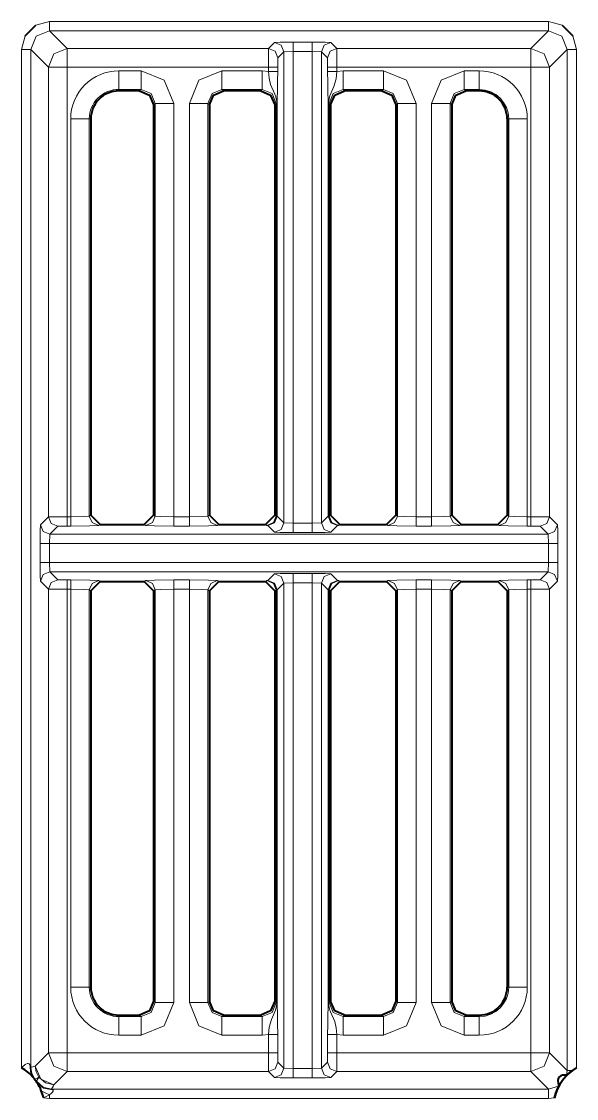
# Model space of a CAD drawing. Header units: millimetres. Extents: x 0 to 2941, y -405 to 1422.
# Drawn here: x 484.1 to 513.9, y 776.2 to 833.9 of the extents above; entities that cross this region are included whole.
import ezdxf

# ---------------------------------------------------------------- set-up
doc = ezdxf.new("R2010")
doc.units = ezdxf.units.MM
doc.layers.add('FINE', color=9, linetype='Continuous')
doc.layers.add('OUTLINE', color=7, linetype='Continuous')

msp = doc.modelspace()

# ---------------------------------------------------------------- linework, layer by layer
at = {"layer": 'FINE', "lineweight": 9}
for p, q in [((485.579, 833.927), (484.852, 833.739)), ((512.354, 833.927), (485.579, 833.927)), ((513.081, 833.739), (512.354, 833.927)), ((484.268, 833.155), (484.08, 832.428)), ((486.523, 832.484), (485.579, 833.427)), ((485.579, 833.427), (512.354, 833.427)), ((512.354, 833.427), (511.41, 832.484)), ((484.08, 832.428), (484.08, 777.848)), ((484.579, 777.859), (484.579, 832.428)), ((497.336, 832.484), (486.523, 832.484)), ((497.651, 832.799), (497.336, 832.484)), ((511.41, 832.484), (500.991, 832.484)), ((497.823, 831.484), (497.835, 831.984)), ((497.835, 831.984), (498.151, 832.299)), ((498.151, 832.299), (498.651, 832.325)), ((498.151, 807.058), (498.151, 832.299)), ((498.651, 832.325), (498.651, 807.032)), ((498.651, 832.325), (499.676, 832.325)), ((499.676, 832.325), (500.176, 832.299)), ((499.676, 807.032), (499.676, 832.325)), ((500.176, 832.299), (500.491, 831.984)), ((500.176, 832.299), (500.176, 807.058)), ((500.491, 831.984), (500.504, 831.484)), ((490.496, 831.288), (489.299, 831.288)), ((496.996, 831.288), (494.831, 831.288)), ((497.323, 831.258), (496.996, 831.288)), ((497.323, 831.484), (497.323, 831.258)), ((497.823, 831.258), (497.823, 831.484)), ((500.504, 831.484), (500.504, 831.258)), ((501.004, 831.484), (511.41, 831.484)), ((501.004, 831.258), (501.004, 831.484)), ((508.635, 831.288), (507.831, 831.288)), ((511.41, 831.484), (511.41, 807.386)), ((512.41, 807.373), (512.41, 831.484)), ((489.299, 830.208), (489.299, 830.29)), ((489.299, 830.29), (490.496, 830.29)), ((490.496, 830.29), (490.415, 830.208)), ((494.913, 830.208), (494.831, 830.29)), ((501.412, 830.208), (501.331, 830.29)), ((501.331, 830.29), (503.496, 830.29)), ((503.496, 830.29), (503.415, 830.208)), ((508.635, 830.29), (508.635, 830.208)), ((492.244, 807.386), (492.244, 829.541)), ((493.084, 829.541), (493.084, 807.386)), ((494.082, 829.541), (494.163, 829.459)), ((494.082, 807.423), (494.082, 829.541)), ((497.664, 829.459), (497.745, 829.541)), ((497.777, 829.541), (497.777, 807.415)), ((497.794, 807.415), (497.794, 829.541)), ((500.534, 829.541), (500.534, 807.415)), ((500.55, 807.415), (500.55, 829.541)), ((500.582, 829.541), (500.663, 829.459)), ((500.582, 807.423), (500.582, 829.541)), ((506.084, 829.541), (506.084, 807.386)), ((507.082, 829.541), (507.164, 829.459)), ((510.135, 828.708), (510.216, 828.708)), ((510.216, 828.708), (510.216, 807.423)), ((511.215, 807.386), (511.215, 828.708)), ((485.523, 807.373), (485.103, 806.953)), ((487.799, 807.464), (487.717, 807.423)), ((493.084, 807.386), (492.244, 807.386)), ((494.163, 807.464), (494.082, 807.423)), ((497.745, 807.423), (497.664, 807.464)), ((497.777, 807.415), (497.745, 807.423)), ((498.151, 807.058), (497.794, 807.415)), ((498.651, 807.032), (498.151, 807.058)), ((499.676, 807.032), (498.651, 807.032)), ((500.176, 807.058), (499.676, 807.032)), ((500.534, 807.415), (500.176, 807.058)), ((500.582, 807.423), (500.55, 807.415)), ((500.663, 807.464), (500.582, 807.423)), ((504.245, 807.423), (504.164, 807.464)), ((506.084, 807.386), (505.244, 807.386)), ((510.216, 807.423), (510.135, 807.464)), ((511.41, 807.386), (511.215, 807.386)), ((512.83, 806.953), (512.41, 807.373)), ((485.578, 805.953), (485.603, 806.453)), ((485.603, 806.453), (486.023, 806.873)), ((485.603, 806.453), (512.33, 806.453)), ((486.023, 806.873), (486.523, 806.886)), ((486.523, 806.886), (486.719, 806.886)), ((488.216, 806.923), (488.298, 806.964)), ((490.663, 806.964), (490.746, 806.923)), ((492.244, 806.886), (493.084, 806.886)), ((494.581, 806.923), (494.664, 806.964)), ((497.164, 806.964), (497.245, 806.923)), ((497.245, 806.923), (497.294, 806.915)), ((498.651, 806.533), (499.676, 806.533)), ((500.676, 806.558), (501.033, 806.915)), ((501.033, 806.915), (501.081, 806.923)), ((501.081, 806.923), (501.164, 806.964)), ((503.664, 806.964), (503.746, 806.923)), ((507.581, 806.923), (507.664, 806.964)), ((509.635, 806.964), (509.717, 806.923)), ((511.215, 806.886), (511.41, 806.886)), ((511.41, 806.886), (511.91, 806.873)), ((511.91, 806.873), (512.33, 806.453)), ((512.33, 806.453), (512.356, 805.953)), ((485.078, 805.953), (485.078, 804.927)), ((512.356, 805.953), (485.578, 805.953)), ((485.578, 804.927), (485.578, 805.953)), ((512.356, 805.953), (512.356, 804.927)), ((512.855, 804.927), (512.855, 805.953)), ((485.578, 804.927), (512.356, 804.927)), ((485.603, 804.428), (485.578, 804.927)), ((512.356, 804.927), (512.33, 804.428)), ((512.33, 804.428), (485.603, 804.428)), ((486.023, 804.008), (485.603, 804.428)), ((497.651, 804.323), (497.294, 803.966)), ((499.676, 804.348), (498.651, 804.348)), ((501.033, 803.966), (500.676, 804.323)), ((512.33, 804.428), (511.91, 804.008)), ((485.103, 803.928), (485.523, 803.508)), ((486.523, 803.995), (486.023, 804.008)), ((486.719, 803.995), (486.523, 803.995)), ((488.298, 803.917), (488.216, 803.958)), ((490.746, 803.958), (490.663, 803.917)), ((493.084, 803.995), (492.244, 803.995)), ((497.245, 803.958), (497.164, 803.917)), ((497.294, 803.966), (497.245, 803.958)), ((497.794, 803.466), (498.151, 803.823)), ((498.151, 803.823), (498.651, 803.849)), ((498.151, 777.831), (498.151, 803.823)), ((498.651, 803.849), (498.651, 777.806)), ((498.651, 803.849), (499.676, 803.849)), ((499.676, 777.806), (499.676, 803.849)), ((499.676, 803.849), (500.176, 803.823)), ((500.176, 803.823), (500.176, 777.831)), ((500.176, 803.823), (500.534, 803.466)), ((501.081, 803.958), (501.033, 803.966)), ((501.164, 803.917), (501.081, 803.958)), ((503.746, 803.958), (503.664, 803.917)), ((506.084, 803.995), (505.244, 803.995)), ((507.664, 803.917), (507.581, 803.958)), ((509.717, 803.958), (509.635, 803.917)), ((511.91, 804.008), (511.41, 803.995)), ((512.41, 803.508), (512.83, 803.928)), ((485.523, 803.508), (485.523, 778.647)), ((487.717, 803.458), (487.799, 803.417)), ((492.244, 781.34), (492.244, 803.495)), ((492.244, 803.495), (493.084, 803.495)), ((493.084, 803.495), (493.084, 781.34)), ((494.082, 803.458), (494.163, 803.417)), ((497.664, 803.417), (497.745, 803.458)), ((497.745, 803.458), (497.777, 803.466)), ((497.745, 803.458), (497.745, 781.34)), ((497.794, 781.34), (497.794, 803.466)), ((500.534, 803.466), (500.534, 781.34)), ((500.55, 781.34), (500.55, 803.466)), ((500.55, 803.466), (500.582, 803.458)), ((504.164, 803.417), (504.245, 803.458)), ((504.245, 803.458), (504.245, 781.34)), ((505.244, 803.495), (506.084, 803.495)), ((506.084, 803.495), (506.084, 781.34)), ((507.082, 781.34), (507.082, 803.458)), ((507.082, 803.458), (507.164, 803.417)), ((510.135, 803.417), (510.216, 803.458)), ((510.216, 803.458), (510.216, 782.172)), ((511.215, 803.495), (511.41, 803.495)), ((511.215, 782.172), (511.215, 803.495)), ((512.41, 778.647), (512.41, 803.508)), ((510.216, 782.172), (510.135, 782.172)), ((491.245, 781.34), (491.164, 781.421)), ((497.745, 781.34), (497.664, 781.421)), ((504.245, 781.34), (504.164, 781.421)), ((507.164, 781.421), (507.082, 781.34)), ((489.299, 780.591), (489.299, 780.672)), ((490.496, 780.591), (489.299, 780.591)), ((490.415, 780.672), (490.496, 780.591)), ((494.831, 780.591), (494.913, 780.672)), ((496.996, 780.591), (494.831, 780.591)), ((496.915, 780.672), (496.996, 780.591)), ((501.331, 780.591), (501.412, 780.672)), ((503.496, 780.591), (501.331, 780.591)), ((503.415, 780.672), (503.496, 780.591)), ((494.831, 779.592), (496.996, 779.592)), ((496.996, 779.592), (497.323, 779.623)), ((497.823, 778.647), (497.823, 779.623)), ((500.504, 779.623), (500.504, 778.647)), ((501.004, 778.647), (501.004, 779.623)), ((501.004, 779.623), (501.331, 779.592)), ((507.831, 779.592), (508.635, 779.592)), ((485.523, 778.647), (484.817, 777.94)), ((497.835, 778.147), (497.823, 778.647)), ((498.151, 777.831), (497.835, 778.147)), ((500.491, 778.147), (500.176, 777.831)), ((500.504, 778.647), (500.491, 778.147)), ((485.816, 776.94), (486.523, 777.647)), ((486.523, 777.647), (497.336, 777.647)), ((497.336, 777.647), (497.651, 777.332)), ((498.651, 777.806), (498.151, 777.831)), ((499.676, 777.806), (498.651, 777.806)), ((500.176, 777.831), (499.676, 777.806)), ((513.354, 777.703), (513.321, 777.448)), ((498.651, 777.306), (499.676, 777.306)), ((512.893, 776.861), (512.354, 776.703)), ((485.256, 776.239), (485.579, 776.203))]:
    msp.add_line(p, q, dxfattribs=at)
for points in [[(485.579, 833.927), (485.579, 833.578), (485.579, 833.427)], [(512.354, 833.927), (512.354, 833.578), (512.354, 833.427)], [(484.579, 832.428), (484.872, 833.135), (485.579, 833.427)], [(512.354, 833.427), (513.061, 833.135), (513.354, 832.428)], [(513.853, 777.848), (513.853, 832.428), (513.665, 833.155)], [(484.08, 832.428), (484.429, 832.428), (484.579, 832.428)], [(484.579, 832.428), (485.523, 831.484), (485.523, 807.373)], [(486.523, 832.484), (485.816, 832.191), (485.523, 831.484)], [(486.523, 832.484), (486.523, 832.182), (486.523, 831.484)], [(497.336, 832.484), (497.327, 832.182), (497.323, 831.484)], [(497.336, 832.484), (497.689, 832.337), (497.835, 831.984)], [(499.676, 832.824), (498.651, 832.824), (497.953, 832.817), (497.651, 832.799)], [(497.651, 832.799), (498.004, 832.653), (498.151, 832.299)], [(498.651, 832.824), (498.651, 832.674), (498.651, 832.325)], [(499.676, 832.824), (499.676, 832.674), (499.676, 832.325)], [(500.991, 832.484), (500.676, 832.799), (500.374, 832.817), (499.676, 832.824)], [(500.676, 832.799), (500.323, 832.653), (500.176, 832.299)], [(500.991, 832.484), (500.638, 832.337), (500.491, 831.984)], [(501.004, 831.484), (501, 832.182), (500.991, 832.484)], [(511.41, 832.484), (511.41, 832.182), (511.41, 831.484), (512.108, 831.484), (512.41, 831.484)], [(512.41, 831.484), (512.117, 832.191), (511.41, 832.484)], [(512.41, 831.484), (513.354, 832.428), (513.354, 777.703), (512.41, 778.647)], [(513.354, 832.428), (513.504, 832.428), (513.853, 832.428)], [(485.523, 831.484), (485.825, 831.484), (486.523, 831.484)], [(486.523, 807.386), (486.523, 831.484), (497.323, 831.484)], [(489.299, 830.29), (489.299, 830.6), (489.299, 831.288)], [(490.496, 831.288), (490.496, 830.6), (490.496, 830.29)], [(492.244, 829.541), (491.732, 830.777), (490.496, 831.288)], [(494.831, 831.288), (493.595, 830.777), (493.084, 829.541)], [(494.831, 830.29), (494.831, 830.6), (494.831, 831.288)], [(496.996, 830.29), (496.996, 830.6), (496.996, 831.288)], [(497.323, 831.484), (497.672, 831.484), (497.823, 831.484)], [(497.323, 831.258), (497.672, 831.258), (497.823, 831.258)], [(497.323, 831.258), (497.366, 830.894), (497.444, 830.551), (497.669, 830.033), (497.72, 829.896), (497.749, 829.789), (497.772, 829.644), (497.776, 829.573), (497.777, 829.541)], [(497.794, 829.541), (497.794, 829.553), (497.794, 829.581), (497.795, 829.64), (497.797, 829.689), (497.799, 829.763), (497.814, 830.257), (497.82, 830.728), (497.823, 831.258)], [(501.004, 831.484), (500.655, 831.484), (500.504, 831.484)], [(501.004, 831.258), (500.655, 831.258), (500.504, 831.258)], [(500.504, 831.258), (500.507, 830.666), (500.517, 830.118), (500.53, 829.71), (500.533, 829.602), (500.533, 829.568), (500.534, 829.541)], [(500.55, 829.541), (500.552, 829.611), (500.561, 829.698), (500.621, 829.937), (500.843, 830.438), (500.954, 830.851), (501.004, 831.258)], [(503.496, 831.288), (501.331, 831.288), (501.004, 831.258)], [(501.331, 830.29), (501.331, 830.6), (501.331, 831.288)], [(503.496, 830.29), (503.496, 830.6), (503.496, 831.288)], [(505.244, 807.386), (505.244, 829.541), (504.732, 830.777), (503.496, 831.288)], [(507.831, 831.288), (506.595, 830.777), (506.084, 829.541)], [(507.831, 831.288), (507.831, 830.6), (507.831, 830.29)], [(508.635, 831.288), (508.635, 830.6), (508.635, 830.29)], [(490.496, 830.29), (491.027, 830.072), (491.245, 829.541)], [(494.082, 829.541), (494.3, 830.072), (494.831, 830.29)], [(494.831, 830.29), (496.996, 830.29), (496.915, 830.208)], [(496.996, 830.29), (497.527, 830.072), (497.745, 829.541)], [(500.582, 829.541), (500.8, 830.072), (501.331, 830.29)], [(503.496, 830.29), (504.027, 830.072), (504.245, 829.541)], [(507.082, 829.541), (507.3, 830.072), (507.831, 830.29)], [(507.913, 830.208), (507.831, 830.29), (508.635, 830.29)], [(491.164, 829.459), (491.245, 829.541), (491.245, 807.423), (491.164, 807.464)], [(492.244, 829.541), (491.555, 829.541), (491.245, 829.541)], [(494.082, 829.541), (493.772, 829.541), (493.084, 829.541)], [(497.777, 829.541), (497.756, 829.541), (497.745, 829.541), (497.745, 807.423)], [(497.777, 829.541), (497.789, 829.541), (497.794, 829.541)], [(500.55, 829.541), (500.538, 829.541), (500.534, 829.541)], [(500.582, 829.541), (500.572, 829.541), (500.55, 829.541)], [(504.164, 829.459), (504.245, 829.541), (504.245, 807.423)], [(505.244, 829.541), (504.555, 829.541), (504.245, 829.541)], [(506.084, 829.541), (506.772, 829.541), (507.082, 829.541)], [(507.164, 807.464), (507.082, 807.423), (507.082, 829.541)], [(486.719, 828.708), (486.719, 807.386), (486.523, 807.386)], [(487.717, 828.708), (487.407, 828.708), (486.719, 828.708)], [(487.717, 807.423), (487.717, 828.708), (487.799, 828.708)], [(510.216, 828.708), (510.526, 828.708), (511.215, 828.708)], [(486.523, 807.386), (485.825, 807.382), (485.523, 807.373)], [(485.523, 807.373), (485.67, 807.02), (486.023, 806.873)], [(486.523, 807.386), (486.523, 807.037), (486.523, 806.886)], [(487.717, 807.423), (487.407, 807.397), (486.719, 807.386)], [(486.719, 807.386), (486.719, 807.037), (486.719, 806.886)], [(487.717, 807.423), (487.864, 807.07), (488.216, 806.923)], [(490.746, 806.923), (491.098, 807.07), (491.245, 807.423)], [(492.244, 807.386), (491.555, 807.397), (491.245, 807.423)], [(492.244, 806.886), (492.244, 807.037), (492.244, 807.386)], [(494.082, 807.423), (493.772, 807.397), (493.084, 807.386)], [(493.084, 807.386), (493.084, 807.037), (493.084, 806.886)], [(494.082, 807.423), (494.229, 807.07), (494.581, 806.923)], [(497.745, 807.423), (497.598, 807.07), (497.245, 806.923)], [(497.794, 807.415), (497.647, 807.062), (497.294, 806.915)], [(497.777, 807.415), (497.634, 807.063), (497.294, 806.915)], [(498.151, 807.058), (498.004, 806.704), (497.651, 806.558)], [(497.794, 807.415), (497.789, 807.415), (497.777, 807.415)], [(498.651, 807.032), (498.651, 806.683), (498.651, 806.533)], [(499.676, 807.032), (499.676, 806.683), (499.676, 806.533)], [(500.176, 807.058), (500.323, 806.704), (500.676, 806.558)], [(500.534, 807.415), (500.68, 807.062), (501.033, 806.915)], [(500.55, 807.415), (500.538, 807.415), (500.534, 807.415)], [(500.55, 807.415), (500.693, 807.063), (501.033, 806.915)], [(500.582, 807.423), (500.729, 807.07), (501.081, 806.923)], [(503.746, 806.923), (504.098, 807.07), (504.245, 807.423)], [(505.244, 807.386), (504.555, 807.397), (504.245, 807.423)], [(505.244, 806.886), (505.244, 807.037), (505.244, 807.386)], [(507.082, 807.423), (506.772, 807.397), (506.084, 807.386)], [(506.084, 806.886), (506.084, 807.037), (506.084, 807.386)], [(507.581, 806.923), (507.229, 807.07), (507.082, 807.423)], [(510.216, 807.423), (510.07, 807.07), (509.717, 806.923)], [(511.215, 807.386), (510.526, 807.397), (510.216, 807.423)], [(511.215, 807.386), (511.215, 807.037), (511.215, 806.886)], [(511.41, 807.386), (511.41, 807.037), (511.41, 806.886)], [(512.41, 807.373), (512.108, 807.382), (511.41, 807.386)], [(512.41, 807.373), (512.263, 807.02), (511.91, 806.873)], [(485.103, 806.953), (485.085, 806.651), (485.078, 805.953)], [(485.103, 806.953), (485.25, 806.6), (485.603, 806.453)], [(486.719, 806.886), (487.751, 806.897), (488.216, 806.923)], [(490.746, 806.923), (491.211, 806.897), (492.244, 806.886)], [(493.084, 806.886), (494.116, 806.897), (494.581, 806.923)], [(497.294, 806.915), (497.651, 806.558), (497.953, 806.54), (498.651, 806.533)], [(499.676, 806.533), (500.374, 806.54), (500.676, 806.558)], [(503.746, 806.923), (504.211, 806.897), (505.244, 806.886)], [(505.244, 806.886), (506.084, 806.886), (507.116, 806.897), (507.581, 806.923)], [(509.717, 806.923), (510.182, 806.897), (511.215, 806.886)], [(512.83, 806.953), (512.683, 806.6), (512.33, 806.453)], [(512.855, 805.953), (512.848, 806.651), (512.83, 806.953)], [(485.078, 805.953), (485.229, 805.953), (485.578, 805.953)], [(512.855, 805.953), (512.704, 805.953), (512.356, 805.953)], [(485.078, 804.927), (485.229, 804.927), (485.578, 804.927)], [(485.078, 804.927), (485.085, 804.23), (485.103, 803.928)], [(512.855, 804.927), (512.704, 804.927), (512.356, 804.927)], [(512.83, 803.928), (512.848, 804.23), (512.855, 804.927)], [(485.103, 803.928), (485.25, 804.281), (485.603, 804.428)], [(498.651, 804.348), (497.953, 804.341), (497.651, 804.323)], [(497.651, 804.323), (498.004, 804.176), (498.151, 803.823)], [(498.651, 804.348), (498.651, 804.198), (498.651, 803.849)], [(499.676, 804.348), (499.676, 804.198), (499.676, 803.849)], [(500.676, 804.323), (500.374, 804.341), (499.676, 804.348)], [(500.676, 804.323), (500.323, 804.176), (500.176, 803.823)], [(512.83, 803.928), (512.683, 804.281), (512.33, 804.428)], [(485.523, 803.508), (485.67, 803.861), (486.023, 804.008)], [(486.523, 803.495), (486.523, 803.844), (486.523, 803.995)], [(486.719, 803.995), (486.719, 803.844), (486.719, 803.495)], [(488.216, 803.958), (487.751, 803.984), (486.719, 803.995)], [(488.216, 803.958), (487.864, 803.811), (487.717, 803.458)], [(492.244, 803.995), (491.211, 803.984), (490.746, 803.958)], [(491.245, 803.458), (491.098, 803.811), (490.746, 803.958)], [(492.244, 803.495), (492.244, 803.844), (492.244, 803.995)], [(493.084, 803.995), (493.084, 803.844), (493.084, 803.495)], [(494.664, 803.917), (494.581, 803.958), (494.116, 803.984), (493.084, 803.995)], [(494.581, 803.958), (494.229, 803.811), (494.082, 803.458)], [(497.245, 803.958), (497.598, 803.811), (497.745, 803.458)], [(497.294, 803.966), (497.647, 803.819), (497.794, 803.466)], [(497.294, 803.966), (497.634, 803.818), (497.777, 803.466)], [(501.033, 803.966), (500.68, 803.819), (500.534, 803.466)], [(501.033, 803.966), (500.693, 803.818), (500.55, 803.466)], [(501.081, 803.958), (500.729, 803.811), (500.582, 803.458)], [(505.244, 803.995), (504.211, 803.984), (503.746, 803.958)], [(504.245, 803.458), (504.098, 803.811), (503.746, 803.958)], [(505.244, 803.495), (505.244, 803.844), (505.244, 803.995)], [(506.084, 803.495), (506.084, 803.844), (506.084, 803.995)], [(507.581, 803.958), (507.116, 803.984), (506.084, 803.995)], [(507.581, 803.958), (507.229, 803.811), (507.082, 803.458)], [(511.41, 803.995), (511.215, 803.995), (510.182, 803.984), (509.717, 803.958)], [(510.216, 803.458), (510.07, 803.811), (509.717, 803.958)], [(511.215, 803.495), (511.215, 803.844), (511.215, 803.995)], [(511.41, 803.495), (511.41, 803.844), (511.41, 803.995)], [(512.41, 803.508), (512.263, 803.861), (511.91, 804.008)], [(485.523, 803.508), (485.825, 803.499), (486.523, 803.495)], [(497.323, 779.623), (497.323, 778.647), (486.523, 778.647), (486.523, 803.495)], [(486.719, 803.495), (487.407, 803.484), (487.717, 803.458)], [(487.799, 782.172), (487.717, 782.172), (487.717, 803.458)], [(491.164, 803.417), (491.245, 803.458), (491.245, 781.34)], [(491.245, 803.458), (491.555, 803.484), (492.244, 803.495)], [(493.084, 803.495), (493.772, 803.484), (494.082, 803.458)], [(494.163, 781.421), (494.082, 781.34), (494.082, 803.458)], [(497.777, 803.466), (497.777, 781.34), (497.775, 781.269), (497.766, 781.183), (497.706, 780.943), (497.484, 780.444), (497.373, 780.03), (497.323, 779.623)], [(497.777, 803.466), (497.789, 803.466), (497.794, 803.466)], [(500.534, 803.466), (500.538, 803.466), (500.55, 803.466)], [(500.663, 781.421), (500.582, 781.34), (500.582, 803.458), (500.663, 803.417)], [(511.41, 803.495), (511.41, 778.647), (501.004, 778.647)], [(501.331, 779.592), (503.496, 779.592), (504.732, 780.104), (505.244, 781.34), (505.244, 803.495)], [(504.245, 803.458), (504.555, 803.484), (505.244, 803.495)], [(506.084, 803.495), (506.772, 803.484), (507.082, 803.458)], [(510.216, 803.458), (510.526, 803.484), (511.215, 803.495)], [(511.41, 803.495), (512.108, 803.499), (512.41, 803.508)], [(487.717, 782.172), (487.407, 782.172), (486.719, 782.172)], [(510.216, 782.172), (510.526, 782.172), (511.215, 782.172)], [(489.299, 779.592), (490.496, 779.592), (491.732, 780.104), (492.244, 781.34)], [(491.245, 781.34), (491.027, 780.809), (490.496, 780.591)], [(492.244, 781.34), (491.555, 781.34), (491.245, 781.34)], [(494.082, 781.34), (493.772, 781.34), (493.084, 781.34)], [(493.084, 781.34), (493.595, 780.104), (494.831, 779.592)], [(494.831, 780.591), (494.3, 780.809), (494.082, 781.34)], [(497.777, 781.34), (497.756, 781.34), (497.745, 781.34), (497.527, 780.809), (496.996, 780.591)], [(497.777, 781.34), (497.789, 781.34), (497.794, 781.34)], [(497.823, 779.623), (497.82, 780.215), (497.811, 780.763), (497.798, 781.171), (497.794, 781.279), (497.794, 781.313), (497.794, 781.34)], [(500.534, 781.34), (500.534, 781.327), (500.533, 781.3), (500.532, 781.241), (500.53, 781.192), (500.528, 781.118), (500.513, 780.624), (500.507, 780.153), (500.504, 779.623)], [(500.55, 781.34), (500.538, 781.34), (500.534, 781.34)], [(501.004, 779.623), (500.961, 779.987), (500.883, 780.33), (500.658, 780.848), (500.607, 780.985), (500.578, 781.092), (500.555, 781.237), (500.551, 781.307), (500.55, 781.34)], [(500.582, 781.34), (500.572, 781.34), (500.55, 781.34)], [(501.331, 780.591), (500.8, 780.809), (500.582, 781.34)], [(504.245, 781.34), (504.027, 780.809), (503.496, 780.591)], [(505.244, 781.34), (504.555, 781.34), (504.245, 781.34)], [(506.084, 781.34), (506.772, 781.34), (507.082, 781.34)], [(506.084, 781.34), (506.595, 780.104), (507.831, 779.592)], [(507.831, 780.591), (507.3, 780.809), (507.082, 781.34)], [(489.299, 780.591), (489.299, 780.281), (489.299, 779.592)], [(490.496, 779.592), (490.496, 780.281), (490.496, 780.591)], [(494.831, 779.592), (494.831, 780.281), (494.831, 780.591)], [(496.996, 779.592), (496.996, 780.281), (496.996, 780.591)], [(501.331, 779.592), (501.331, 780.281), (501.331, 780.591)], [(503.496, 779.592), (503.496, 780.281), (503.496, 780.591)], [(508.635, 780.672), (508.635, 780.591), (507.831, 780.591), (507.913, 780.672)], [(507.831, 780.591), (507.831, 780.281), (507.831, 779.592)], [(508.635, 780.591), (508.635, 780.281), (508.635, 779.592)], [(497.323, 779.623), (497.672, 779.623), (497.823, 779.623)], [(501.004, 779.623), (500.655, 779.623), (500.504, 779.623)], [(485.523, 778.647), (485.816, 777.94), (486.523, 777.647)], [(485.523, 778.647), (485.825, 778.647), (486.523, 778.647)], [(486.523, 778.647), (486.523, 777.949), (486.523, 777.647)], [(497.323, 778.647), (497.672, 778.647), (497.823, 778.647)], [(497.323, 778.647), (497.327, 777.949), (497.336, 777.647)], [(497.336, 777.647), (497.689, 777.793), (497.835, 778.147)], [(500.991, 777.647), (500.638, 777.793), (500.491, 778.147)], [(501.004, 778.647), (500.655, 778.647), (500.504, 778.647)], [(500.991, 777.647), (501, 777.949), (501.004, 778.647)], [(511.41, 778.647), (511.41, 777.949), (511.41, 777.647)], [(511.41, 777.647), (512.117, 777.94), (512.41, 778.647)], [(511.41, 778.647), (512.108, 778.647), (512.41, 778.647)], [(484.548, 777.955), (484.523, 778.013), (484.486, 778.054), (484.436, 778.072), (484.393, 778.071), (484.307, 778.038), (484.275, 778.019), (484.134, 777.904), (484.088, 777.856), (484.08, 777.848)], [(484.722, 777.308), (484.569, 777.607), (484.548, 777.955)], [(484.579, 777.859), (484.576, 777.868), (484.565, 777.9), (484.548, 777.955)], [(484.817, 777.94), (484.62, 777.873), (484.579, 777.859)], [(484.793, 777.242), (484.634, 777.533), (484.579, 777.859)], [(485.017, 777.34), (484.868, 777.624), (484.817, 777.94)], [(485.816, 776.94), (485.11, 777.233), (484.817, 777.94)], [(511.41, 777.647), (512.354, 776.703), (485.695, 776.703)], [(497.651, 777.332), (498.004, 777.478), (498.151, 777.831)], [(498.651, 777.306), (498.651, 777.457), (498.651, 777.806)], [(499.676, 777.306), (499.676, 777.457), (499.676, 777.806)], [(500.676, 777.332), (500.323, 777.478), (500.176, 777.831)], [(500.676, 777.332), (500.991, 777.647), (511.41, 777.647)], [(513.354, 777.703), (513.432, 777.703), (513.631, 777.703)], [(484.722, 777.308), (484.748, 777.282), (484.793, 777.242)], [(484.793, 777.242), (484.842, 777.264), (485.017, 777.34)], [(485.017, 777.34), (484.904, 777.17), (484.876, 777.13)], [(484.876, 777.13), (484.899, 777.077), (484.908, 777.06)], [(485.695, 776.703), (485.233, 776.816), (484.876, 777.13)], [(485.744, 776.672), (485.265, 776.757), (484.908, 777.06)], [(485.017, 777.34), (485.369, 777.046), (485.816, 776.94)], [(497.651, 777.332), (497.953, 777.313), (498.651, 777.306)], [(499.676, 777.306), (500.374, 777.313), (500.676, 777.332)], [(485.579, 776.398), (485.352, 776.497), (485.14, 776.614)], [(485.256, 776.239), (485.263, 776.242), (485.579, 776.398)], [(485.579, 776.398), (485.689, 776.489), (485.739, 776.543), (485.771, 776.597), (485.773, 776.605), (485.772, 776.641), (485.751, 776.667), (485.744, 776.672)], [(485.579, 776.398), (485.579, 776.303), (485.579, 776.203)], [(485.695, 776.703), (485.79, 776.887), (485.816, 776.94)], [(485.744, 776.672), (485.731, 776.679), (485.701, 776.697), (485.695, 776.703)], [(512.354, 776.703), (512.354, 776.552), (512.354, 776.203)], [(485.579, 776.203), (512.354, 776.203), (512.677, 776.239)]]:
    msp.add_lwpolyline(points, dxfattribs=at)
for points in [[(489.299, 831.288, 0.414223), (486.719, 828.708)], [(511.215, 828.708, 0.414218), (508.635, 831.288)], [(489.299, 830.29, 0.414245), (487.717, 828.708)], [(510.216, 828.708, 0.414206), (508.635, 830.29)], [(486.523, 803.495), (486.719, 803.495), (486.719, 782.172, 0.414204), (489.299, 779.592)], [(487.717, 782.172, 0.414214), (489.299, 780.591)], [(508.635, 780.591, 0.41419), (510.216, 782.172)], [(508.635, 779.592, 0.414209), (511.215, 782.172)]]:
    msp.add_lwpolyline(points, format="xyb", dxfattribs=at)
at = {"layer": 'OUTLINE', "lineweight": 40}
for p, q in [((484.268, 833.155), (484.852, 833.739)), ((513.081, 833.739), (513.665, 833.155)), ((490.415, 830.208), (489.299, 830.208)), ((496.915, 830.208), (494.913, 830.208)), ((503.415, 830.208), (501.412, 830.208)), ((508.635, 830.208), (507.913, 830.208)), ((491.164, 829.459), (491.164, 807.464)), ((494.163, 829.459), (494.163, 807.464)), ((500.663, 829.459), (500.663, 807.464)), ((504.164, 829.459), (504.164, 807.464)), ((507.164, 829.459), (507.164, 807.464)), ((487.799, 828.708), (487.799, 807.464)), ((510.135, 828.708), (510.135, 807.464)), ((488.298, 806.964), (487.799, 807.464)), ((491.164, 807.464), (490.663, 806.964)), ((494.664, 806.964), (494.163, 807.464)), ((501.164, 806.964), (500.663, 807.464)), ((504.164, 807.464), (503.664, 806.964)), ((507.664, 806.964), (507.164, 807.464)), ((510.135, 807.464), (509.635, 806.964)), ((488.298, 806.964), (490.663, 806.964)), ((494.664, 806.964), (497.164, 806.964)), ((501.164, 806.964), (503.664, 806.964)), ((507.664, 806.964), (509.635, 806.964)), ((487.799, 803.417), (488.298, 803.917)), ((488.298, 803.917), (490.663, 803.917)), ((490.663, 803.917), (491.164, 803.417)), ((494.163, 803.417), (494.664, 803.917)), ((494.664, 803.917), (497.164, 803.917)), ((497.164, 803.917), (497.664, 803.417)), ((500.663, 803.417), (501.164, 803.917)), ((507.164, 803.417), (507.664, 803.917)), ((507.664, 803.917), (509.635, 803.917)), ((509.635, 803.917), (510.135, 803.417)), ((487.799, 803.417), (487.799, 782.172)), ((491.164, 803.417), (491.164, 781.421)), ((494.163, 803.417), (494.163, 781.421)), ((500.663, 803.417), (500.663, 781.421)), ((504.164, 803.417), (504.164, 781.421)), ((507.164, 803.417), (507.164, 781.421)), ((510.135, 803.417), (510.135, 782.172)), ((489.299, 780.672), (490.415, 780.672)), ((494.913, 780.672), (496.915, 780.672)), ((501.412, 780.672), (503.415, 780.672)), ((507.913, 780.672), (508.635, 780.672)), ((513.631, 777.703), (513.853, 777.848))]:
    msp.add_line(p, q, dxfattribs=at)
for points in [[(489.299, 830.208, 0.414214), (487.799, 828.708)], [(510.135, 828.708, 0.414214), (508.635, 830.208)], [(487.799, 782.172, 0.414214), (489.299, 780.672)], [(508.635, 780.672, 0.414214), (510.135, 782.172)], [(484.722, 777.308, 0.084425), (484.08, 777.848)], [(513.853, 777.848, 0.207951), (512.677, 776.239)], [(484.908, 777.06, 0.030734), (484.722, 777.308)], [(485.14, 776.614, 0.050253), (484.908, 777.06)], [(485.256, 776.239, 0.039201), (485.14, 776.614)]]:
    msp.add_lwpolyline(points, format="xyb", dxfattribs=at)
for points in [[(490.415, 830.208), (490.944, 829.989), (491.164, 829.459)], [(494.163, 829.459), (494.383, 829.989), (494.913, 830.208)], [(496.915, 830.208), (497.444, 829.989), (497.664, 829.459)], [(500.663, 829.459), (500.883, 829.989), (501.412, 830.208)], [(503.415, 830.208), (503.944, 829.989), (504.164, 829.459)], [(507.164, 829.459), (507.383, 829.989), (507.913, 830.208)], [(497.664, 829.459), (497.664, 807.464), (497.164, 806.964)], [(501.164, 803.917), (503.664, 803.917), (504.164, 803.417)], [(497.664, 803.417), (497.664, 781.421), (497.444, 780.892), (496.915, 780.672)], [(491.164, 781.421), (490.944, 780.892), (490.415, 780.672)], [(494.913, 780.672), (494.383, 780.892), (494.163, 781.421)], [(501.412, 780.672), (500.883, 780.892), (500.663, 781.421)], [(504.164, 781.421), (503.944, 780.892), (503.415, 780.672)], [(507.913, 780.672), (507.383, 780.892), (507.164, 781.421)], [(513.321, 777.448), (513.336, 777.46), (513.387, 777.506), (513.521, 777.62), (513.631, 777.703)], [(513.321, 777.448), (513.256, 777.455), (513.109, 777.45), (513.016, 777.421), (512.939, 777.366), (512.926, 777.352), (512.921, 777.346), (512.919, 777.344), (512.917, 777.341), (512.915, 777.338), (512.913, 777.336), (512.911, 777.332), (512.906, 777.325), (512.894, 777.305), (512.875, 777.262), (512.855, 777.164), (512.88, 776.909), (512.893, 776.861)], [(512.677, 776.239), (512.743, 776.48), (512.809, 776.664), (512.865, 776.795), (512.887, 776.845), (512.893, 776.861)]]:
    msp.add_lwpolyline(points, dxfattribs=at)

doc.saveas('drawing.dxf')
